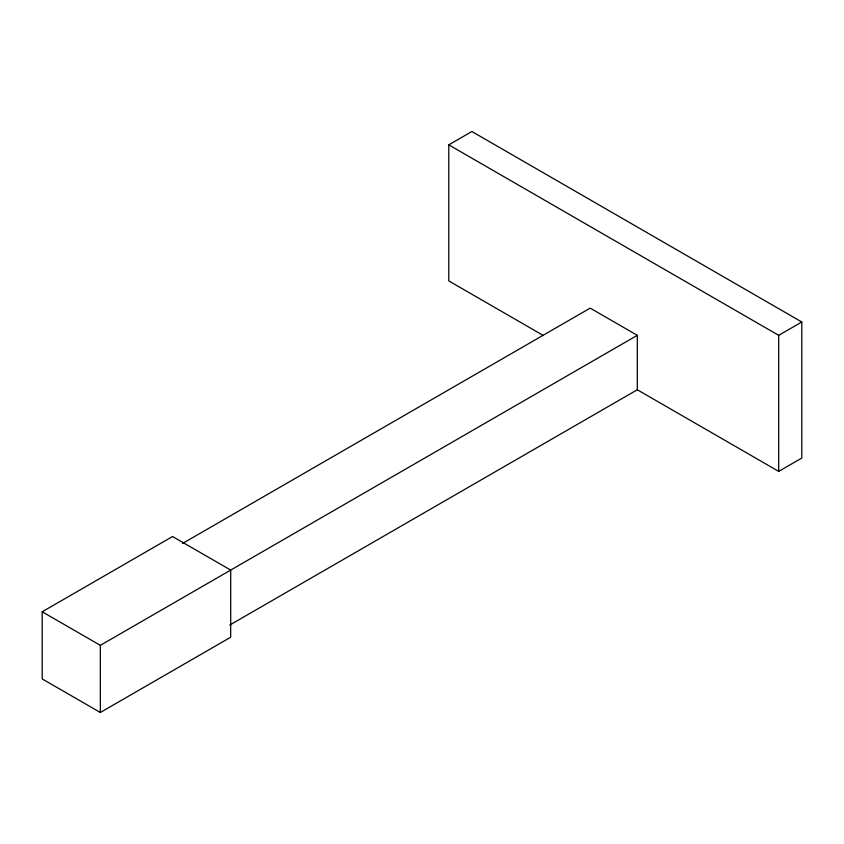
<?xml version="1.0" encoding="UTF-8"?>
<svg xmlns="http://www.w3.org/2000/svg" width="844" height="844" viewBox="0 0 844 844"><rect width="100%" height="100%" fill="white"/><g stroke="black" fill="none" stroke-linecap="round" stroke-linejoin="round"><path stroke-width="1.27" d="M543.42 335.553L448.786 280.915L448.786 144.852L471.88 131.516L801.8 321.997L801.8 458.049L778.695 471.385L637.304 389.759L229.758 625.045M42.2 611.784L172.556 536.52L230.697 570.08L230.697 637.22L100.341 712.484L42.2 678.914L42.2 611.784L100.341 645.344L637.304 335.332L637.304 389.759M182.631 543.42L590.178 308.123L637.304 335.332M448.786 144.852L778.695 335.332L801.8 321.997M778.695 335.332L778.695 471.385M100.341 645.344L100.341 712.484"/></g></svg>
